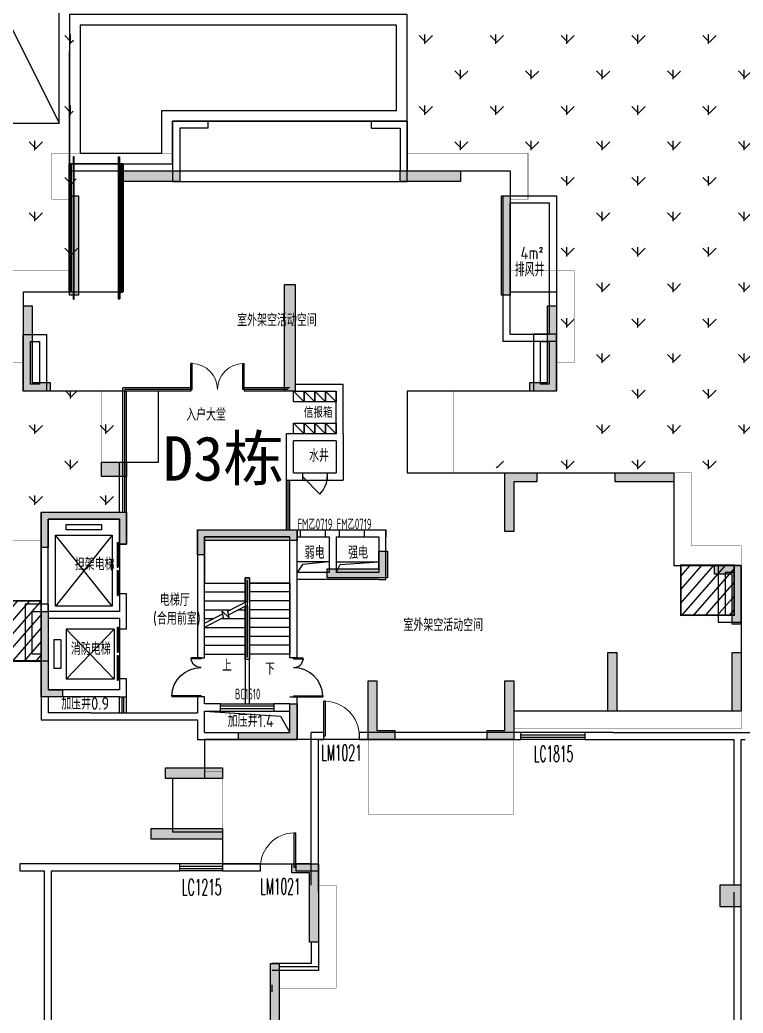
# Model space of a CAD drawing. Header units: millimetres. Extents: x 36720183 to 38160956, y 58934012 to 60388477.
# Drawn here: x 37613472 to 37633827, y 59287668 to 59315618 of the extents above; entities that cross this region are included whole.
import ezdxf

# ---------------------------------------------------------------- set-up
doc = ezdxf.new("R2010")
doc.units = ezdxf.units.MM
doc.header["$LTSCALE"] = 1000
doc.header["$MEASUREMENT"] = 0
doc.linetypes.add('DASH', pattern=[0.35, 0.25, -0.1])
doc.linetypes.add('X-A7-L1-PLAN$0$DOTE', pattern=[2.42, 2, -0.2, 0.02, -0.2])
for name, color, linetype in [('@ 绿化', 8, 'Continuous'), ('@YL', 2, 'Continuous'), ('C_Wall', 6, 'Continuous'), ('COLUMN', 9, 'Continuous'), ('DIM_SYMB', 3, 'Continuous'), ('EVTR', 2, 'Continuous'), ('j-建筑提资说明', 5, 'Continuous'), ('PUB_DIM', 3, 'Continuous'), ('PUB_HATCH', 8, 'Continuous'), ('PUB_TEXT', 7, 'Continuous'), ('RMJM - P1 - P - 120-1$0$文字说明', 7, 'Continuous'), ('STAIR', 2, 'Continuous'), ('TEXT', 1, 'Continuous'), ('WALL', 4, 'Continuous'), ('WINDOW', 2, 'Continuous'), ('WINDOW_TEXT', 3, 'Continuous'), ('X-A7-L1-PLAN$0$240_STAIR_R', 1, 'Continuous'), ('X-A7-L1-PLAN$0$dote', 1, 'X-A7-L1-PLAN$0$DOTE'), ('沉板', 2, 'Continuous'), ('裙楼挑廊', 7, 'Continuous'), ('车位', 40, 'Continuous'), ('首层轮廓', 6, 'Continuous')]:
    doc.layers.add(name, color=color, linetype=linetype)
doc.layers.add('X-A7-L1-PLAN$0$230_Floors', color=1, linetype='Continuous', lineweight=50)
doc.layers.add('水管井及降板', color=3, linetype='Continuous', plot=False)
doc.styles.add('_TCH_DIM', font='SIMPLEX', dxfattribs={"bigfont": 'GBCBIG'})
doc.styles.add('_TCH_WINDOW', font='SIMPLEX.shx', dxfattribs={"width": 0.7, "height": 3.5, "bigfont": 'GBCBIG.shx'})
doc.styles.add('RMJM - P1 - P - 120-1$0$RMJM_TEXT', font='ARIAL.TTF', dxfattribs={"height": 2.5})
doc.styles.get("Standard").update_dxf_attribs({"font": 'gbenor.shx', "bigfont": 'gbcbig.shx'})
pattern_1 = [(90, (0, 0), (-997.795475, 997.795475), [264.58066, -1731.01015]), (45, (0, 0), (-997.796155, 997.796155), [264.58066, -1146.51615]), (135, (0, 0), (-997.796155, -997.796155), [264.58066, -1146.51615])]

# ---------------------------------------------------------------- blocks, each defined once
blk = doc.blocks.new('车位')
at = {"layer": '车位'}
for p, q in [((2126015, 462726), (2126015, 465226)), ((2131015, 465226), (2126015, 465226)), ((2131015, 462726), (2131015, 465226)), ((2131015, 462726), (2126015, 462726))]:
    blk.add_line(p, q, dxfattribs=at)
blk.add_lwpolyline([(2126015, 462726), (2131015, 465226)], dxfattribs=at)
blk = doc.blocks.new('gj1-0107')
at = {"layer": 'WALL', "color": 2}
for points in [[(42989792, 57597999), (42991291, 57597999), (42991291, 57593899), (42989792, 57593899)], [(42989992, 57597799), (42991091, 57597799), (42991091, 57594099), (42989992, 57594099)]]:
    blk.add_lwpolyline(points, close=True, dxfattribs=at)
at = {"layer": 'j-建筑提资说明', "color": 2, "insert": (42990282, 57596563), "char_height": 350, "width": 661.79, "attachment_point": 1}
blk.add_mtext('4m²', dxfattribs=at)
at = {"layer": 'PUB_TEXT', "color": 2}
blk.add_text('排风井', height=385.8, dxfattribs=at).set_placement((42990119, 57595730))
blk = doc.blocks.new('_FZH')
blk.add_lwpolyline([(-0.5, -0.5), (0.5, -0.5), (0.5, 0.5), (-0.5, 0.5)], close=True)
at = {"layer": 'PUB_HATCH'}
blk.add_solid([(-0.5, -0.5), (0.5, -0.5), (-0.5, 0.5), (0.5, 0.5)], dxfattribs=at)
blk = doc.blocks.new('$DorLib2D$00000001')
for p, q in [((0.45, 0.975), (0.5, 0.975)), ((0.45, 0), (0.45, 0.975)), ((0.5, 0), (0.5, 0.975)), ((0.5, 0), (0.45, 0))]:
    blk.add_line(p, q)
at = {"lineweight": 13}
blk.add_arc((0.475, 0), 0.975, 91.4693, 180, dxfattribs=at)
blk = doc.blocks.new('$TCHSYS$WIN2D')
for p, q in [((-0.5, 0.5), (0.5, 0.5)), ((0.5, 0.167), (-0.5, 0.167)), ((0.5, -0.167), (-0.5, -0.167)), ((-0.5, -0.5), (0.5, -0.5))]:
    blk.add_line(p, q)
blk = doc.blocks.new('$DORLIB2D$00000127')
at = {"color": 0, "linetype": 'Continuous'}
for p, q in [((-0.033, 0.795), (-0.533, 0.795)), ((-0.533, 0.795), (-0.533, 0.69)), ((-0.033, 0.69), (-0.533, 0.69)), ((-0.033, 0.795), (-0.033, 0.69)), ((0.033, 0.795), (0.033, 0.69)), ((0.533, 0.795), (0.033, 0.795)), ((0.533, 0.69), (0.033, 0.69)), ((0.533, 0.795), (0.533, 0.69)), ((0.5, 0.5), (-0.5, 0.5))]:
    blk.add_line(p, q, dxfattribs=at)
blk = doc.blocks.new('$DorLib2D$00000002')
for p, q in [((-0.5, 0), (-0.5, 0.4875)), ((-0.475, 0.4875), (-0.5, 0.4875)), ((-0.475, 0), (-0.475, 0.4875)), ((0.475, 0), (0.475, 0.4875)), ((0.475, 0.4875), (0.5, 0.4875)), ((0.5, 0), (0.5, 0.4875)), ((-0.5, 0), (-0.475, 0)), ((0.5, 0), (0.475, 0))]:
    blk.add_line(p, q)
at = {"lineweight": 13}
for centre, start, end in [((-0.4875, 0), 0, 88.53072), ((0.4875, 0), 91.46928, 180)]:
    blk.add_arc(centre, 0.4875, start, end, dxfattribs=at)
blk = doc.blocks.new('$DorLib2D$00000114')
at = {"color": 0}
blk.add_line((0.5, 0), (-0.207, 0.707), dxfattribs=at)
blk.add_arc((0.5, 0), 1, 135, 180, dxfattribs=at)
blk = doc.blocks.new('$DorLib2D$00000225')
at = {"color": 0}
for p, q in [((0.475, -0.001), (0.475, 0.752)), ((0.475, 0.752), (0.5, 0.752)), ((0.5, -0.001), (0.5, 0.752)), ((-0.5, 0), (-0.5, 0.252)), ((-0.475, 0.252), (-0.5, 0.252)), ((-0.475, 0), (-0.475, 0.252)), ((-0.475, 0), (-0.5, 0)), ((0.475, -0.001), (0.5, -0.001))]:
    blk.add_line(p, q, dxfattribs=at)
for centre, radius, start, end in [((0.505, -0.002), 0.755, 92.2493, 179.7238), ((-0.501, 0.003), 0.251, 359.7899, 84.0974)]:
    blk.add_arc(centre, radius, start, end, dxfattribs=at)
blk = doc.blocks.new('553443')
at = {"layer": 'WALL'}
for p, q in [((705023, -901401), (705023, -900710)), ((705023, -900710), (705143, -900710)), ((705143, -900710), (705143, -904260)), ((705023, -904260), (705023, -901514)), ((703683, -902960), (703883, -902960)), ((706483, -902960), (706283, -902960)), ((703883, -904060), (703683, -904060)), ((706283, -904060), (706483, -904060))]:
    blk.add_line(p, q, dxfattribs=at)
at = {"layer": 'WINDOW', "yscale": -1100, "zscale": -1100}
for p, xscale, rotation in [((703783, -903510), 1100, 270), ((706383, -903510), -1100, 90)]:
    blk.add_blockref('$DorLib2D$00000225', p, dxfattribs=dict(at, xscale=xscale, rotation=rotation))
blk = doc.blocks.new('A$C4A8A4A5B')
at = {"layer": 'C_Wall'}
for points in [[(2000, 9800), (3700, 9800), (3700, 9500), (2000, 9500)], [(9900, 9800), (11600, 9800), (11600, 9500), (9900, 9500)], [(600, 6300), (600, 9100), (850, 9100), (850, 6300)], [(12750, 6300), (12750, 9100), (13000, 9100), (13000, 6300)], [(6650, 3600), (6650, 6600), (6950, 6600), (6950, 3600)], [(50, 3600), (-700, 3600), (-700, 6000), (-450, 6000), (-450, 3850), (50, 3850)], [(14300, 6000), (14300, 3600), (13550, 3600), (13550, 3850), (14050, 3850), (14050, 6000)], [(1500, 1600), (2200, 1600), (2200, 1200), (1500, 1200)], [(13750, 1050), (13100, 1050), (13100, -350), (12850, -350), (12850, 1300), (13750, 1300)], [(15950, 1300), (17600, 1300), (17600, 1050), (15950, 1050)], [(-5350, 50), (-5850, 50), (-5850, -1350), (-6100, -1350), (-6100, 300), (-5350, 300)], [(-2150, -1350), (-2150, 50), (-2650, 50), (-2650, 300), (-1900, 300), (-1900, -1350)], [(-200, 200), (2000, 200), (2200, 200), (2200, 0), (2200, -700), (2000, -700), (2000, 0), (0, 0), (0, -800), (-200, -800)], [(-9000, -2150), (-9000, -500), (-8750, -500), (-8750, -2150)], [(7000, -600), (4400, -600), (4400, -1000), (4200, -1000), (4200, -300), (7000, -300)], [(9550, -900), (9550, -1650), (7850, -1650), (7850, -1400), (9300, -1400), (9300, -900)], [(19250, -2950), (19250, -1550), (18750, -1550), (18750, -1300), (19500, -1300), (19500, -2950)], [(-12500, -3150), (-12500, -1500), (-12250, -1500), (-12250, -3150)], [(400, -5000), (-200, -5000), (-200, -2600), (0, -2600), (0, -4800), (400, -4800)], [(15750, -5400), (15750, -3750), (16000, -3750), (16000, -5400)], [(19250, -5400), (19250, -3750), (19500, -3750), (19500, -5400)], [(-10400, -4700), (-12500, -4700), (-12500, -3950), (-12250, -3950), (-12250, -4450), (-10400, -4450)], [(9750, -6200), (9000, -6200), (9000, -4550), (9250, -4550), (9250, -5950), (9750, -5950)], [(13100, -4550), (13100, -6200), (12350, -6200), (12350, -5950), (12850, -5950), (12850, -4550)], [(7000, -5200), (7000, -6200), (5350, -6200), (5350, -6000), (6800, -6000), (6800, -5200)], [(-10600, -7000), (-8950, -7000), (-8950, -7300), (-10600, -7300)], [(-6100, -7000), (-4300, -7000), (-4300, -7300), (-6100, -7300)], [(3300, -7000), (4900, -7000), (4900, -7300), (3300, -7300)], [(-5900, -8700), (-3900, -8700), (-3900, -9000), (-5900, -9000)], [(2900, -8700), (4900, -8700), (4900, -9000), (2900, -9000)], [(-7850, -9950), (-8350, -9950), (-8350, -11900), (-8600, -11900), (-8600, -9700), (-7850, -9700)], [(7350, -11900), (7350, -9950), (6850, -9950), (6850, -9700), (7600, -9700), (7600, -11900)], [(-7500, -15700), (-7500, -12500), (-7250, -12500), (-7250, -15700)], [(6250, -15700), (6250, -12500), (6500, -12500), (6500, -15700)], [(-3900, -15500), (-3900, -16400), (-5600, -16400), (-5600, -16100), (-4250, -16100), (-4250, -15500)], [(3200, -15500), (3200, -16100), (4600, -16100), (4600, -16400), (2900, -16400), (2900, -15500)]]:
    blk.add_hatch(color=256, dxfattribs=at).paths.add_polyline_path(points)
for points in [[(2000, 9800), (3700, 9800), (3700, 9500), (2000, 9500)], [(9900, 9800), (11600, 9800), (11600, 9500), (9900, 9500)], [(600, 6300), (600, 9100), (850, 9100), (850, 6300)], [(12750, 6300), (12750, 9100), (13000, 9100), (13000, 6300)], [(6650, 3600), (6650, 6600), (6950, 6600), (6950, 3600)], [(50, 3600), (-700, 3600), (-700, 6000), (-450, 6000), (-450, 3850), (50, 3850)], [(14300, 6000), (14300, 3600), (13550, 3600), (13550, 3850), (14050, 3850), (14050, 6000)], [(1500, 1600), (2200, 1600), (2200, 1200), (1500, 1200)], [(13750, 1050), (13100, 1050), (13100, -350), (12850, -350), (12850, 1300), (13750, 1300)], [(15950, 1300), (17600, 1300), (17600, 1050), (15950, 1050)], [(-5350, 50), (-5850, 50), (-5850, -1350), (-6100, -1350), (-6100, 300), (-5350, 300)], [(-2150, -1350), (-2150, 50), (-2650, 50), (-2650, 300), (-1900, 300), (-1900, -1350)], [(-200, 200), (2000, 200), (2000, 200), (2200, 200), (2200, 0), (2200, -700), (2000, -700), (2000, 0), (0, 0), (0, -800), (-200, -800)], [(-9000, -2150), (-9000, -500), (-8750, -500), (-8750, -2150)], [(7000, -600), (4400, -600), (4400, -1000), (4200, -1000), (4200, -300), (7000, -300)], [(9550, -900), (9550, -1650), (7850, -1650), (7850, -1400), (9300, -1400), (9300, -900)], [(19250, -2950), (19250, -1550), (18750, -1550), (18750, -1300), (19500, -1300), (19500, -2950)], [(-12500, -3150), (-12500, -1500), (-12250, -1500), (-12250, -3150)], [(400, -5000), (-200, -5000), (-200, -2600), (0, -2600), (0, -4800), (400, -4800)], [(15750, -5400), (15750, -3750), (16000, -3750), (16000, -5400)], [(19250, -5400), (19250, -3750), (19500, -3750), (19500, -5400)], [(-10400, -4700), (-12500, -4700), (-12500, -3950), (-12250, -3950), (-12250, -4450), (-10400, -4450)], [(9750, -6200), (9000, -6200), (9000, -4550), (9250, -4550), (9250, -5950), (9750, -5950)], [(13100, -4550), (13100, -6200), (12350, -6200), (12350, -5950), (12850, -5950), (12850, -4550)], [(7000, -5200), (7000, -6200), (5350, -6200), (5350, -6000), (6800, -6000), (6800, -5200)], [(-10600, -7000), (-8950, -7000), (-8950, -7300), (-10600, -7300)], [(-6100, -7000), (-4300, -7000), (-4300, -7300), (-6100, -7300)], [(3300, -7000), (4900, -7000), (4900, -7300), (3300, -7300)], [(-5900, -8700), (-3900, -8700), (-3900, -9000), (-5900, -9000)], [(2900, -8700), (4900, -8700), (4900, -9000), (2900, -9000)], [(-7850, -9950), (-8350, -9950), (-8350, -11900), (-8600, -11900), (-8600, -9700), (-7850, -9700)], [(7350, -11900), (7350, -9950), (6850, -9950), (6850, -9700), (7600, -9700), (7600, -11900)], [(-7500, -15700), (-7500, -12500), (-7250, -12500), (-7250, -15700)], [(6250, -15700), (6250, -12500), (6500, -12500), (6500, -15700)], [(-3900, -15500), (-3900, -16400), (-5600, -16400), (-5600, -16100), (-4250, -16100), (-4250, -15500)], [(3200, -15500), (3200, -16100), (4600, -16100), (4600, -16400), (2900, -16400), (2900, -15500)]]:
    blk.add_lwpolyline(points, close=True, dxfattribs=at)
blk = doc.blocks.new('56643chfgvhcsr')
blk.add_line((121896, -24509), (121596, -24209))
blk.add_lwpolyline([(121596, -24209), (121896, -24209), (121896, -24509), (121596, -24509)], close=True)
blk = doc.blocks.new('D3D4scpm')
at = {"layer": '沉板'}
h = blk.add_hatch(dxfattribs=at)
h.set_pattern_fill('ANSI31', color=6, scale=2000, angle=3.89154, style=0)
h.set_pattern_definition([(48.8915422, (-33178374.37, -62091941.74), (-188.3665862, 164.3716192), [])])
h.paths.add_polyline_path([(193529.3, -167537.3), (193529.3, -168937.3), (195029.3, -168937.3), (195029.3, -167537.3)])
h = blk.add_hatch(dxfattribs=at)
h.set_pattern_fill('ANSI31', color=6, scale=2000, angle=3.89154, style=0)
h.set_pattern_definition([(48.8915422, (-33197875.07, -62093232.64), (-188.3665862, 164.3716192), [])])
h.paths.add_polyline_path([(174028.6, -168514.4), (174028.6, -170228.2), (175528.6, -170228.2), (175528.6, -168514.4)])
at = {"layer": 'DIM_SYMB', "color": 6}
for points in [[(181919.2, -170139.4, 0, 0, 0), (181919.2, -167414.4, 0, 0, 0), (180719.2, -167414.4, 0, 0, 0), (180719.2, -168464.4, 80, 0, 0), (180719.2, -168764.4, 0, 0, 0)], [(180719.2, -170139.4, 0, 0, 0), (180719.2, -169314.4, 80, 0, 0), (180719.2, -169014.4, 0, 0, 0)]]:
    blk.add_lwpolyline(points, format="xyseb", dxfattribs=at)
at = {"layer": 'EVTR', "color": 6}
for p, q in [((176219.2, -166514.4), (176219.2, -166364.4)), ((176219.2, -166364.4), (177219.2, -166364.4)), ((177219.2, -166514.4), (176219.2, -166514.4)), ((177219.2, -166364.4), (177219.2, -166514.4)), ((175919.2, -168664.4), (175919.2, -166664.4)), ((175919.2, -166664.4), (177519.2, -166664.4)), ((177519.2, -166664.4), (175919.2, -168664.4)), ((177519.2, -168664.4), (175919.2, -166664.4)), ((177519.2, -166664.4), (177519.2, -168664.4)), ((177519.2, -168664.4), (175919.2, -168664.4)), ((176219.2, -169314.4, 9375), (177569.2, -170714.4, 9375)), ((177569.2, -169314.4, 9375), (176219.2, -170714.4, 9375)), ((177569.2, -169314.4, 9375), (176219.2, -169314.4, 9375)), ((176219.2, -169314.4, 9375), (176219.2, -170714.4, 9375)), ((177569.2, -169314.4, 9375), (177569.2, -170714.4, 9375)), ((175874.5, -169614.4, 9375), (175874.5, -170414.4, 9375)), ((176074.5, -169614.4, 9375), (175874.5, -169614.4, 9375)), ((176074.5, -169614.4, 9375), (176074.5, -170414.4, 9375)), ((176074.5, -170414.4, 9375), (175874.5, -170414.4, 9375)), ((177569.2, -170714.4, 9375), (176219.2, -170714.4, 9375))]:
    blk.add_line(p, q, dxfattribs=at)
at = {"layer": 'PUB_DIM', "color": 6}
blk.add_lwpolyline([(180119.2, -171614.4), (182252.4, -171761.5), (182519.2, -172214.4)], dxfattribs=at)
at = {"layer": 'STAIR', "color": 6}
for p, q in [((180219.2, -155014.4), (184819.2, -155014.4)), ((182519.2, -166714.4), (180119.2, -166714.4)), ((180119.2, -166714.4), (180119.2, -168014.4)), ((182519.2, -168014.4), (182519.2, -166714.4)), ((182519.2, -168014.4), (182519.2, -166714.4)), ((183619.2, -167414.4), (182719.2, -167414.4)), ((183819.2, -167414.4), (185019.2, -167414.4)), ((181259.2, -168556.1), (181259.2, -167864.4)), ((181259.2, -167864.4), (181379.2, -167864.4)), ((181319.2, -168525.3), (181319.2, -167924.4)), ((181319.2, -167924.4), (181319.2, -167924.4)), ((181319.2, -167924.4), (181319.2, -168525.3)), ((181379.2, -167864.4), (181379.2, -170164.4)), ((180119.2, -169141.2), (180119.2, -168014.4)), ((180119.2, -168014.4), (181259.2, -168014.4)), ((180119.2, -168014.4), (181259.2, -168014.4)), ((181319.2, -168525.3), (181319.2, -168014.4)), ((181319.2, -168014.4), (181319.2, -170014.4)), ((182519.2, -168014.4), (181379.2, -168014.4)), ((181379.2, -168014.4), (182519.2, -168014.4)), ((182519.2, -168014.4), (182519.2, -170014.4)), ((182519.2, -168014.4), (182519.2, -170014.4)), ((180119.2, -168264.4), (181259.2, -168264.4)), ((180119.2, -168514.4), (181259.2, -168514.4)), ((180770.5, -168806.9), (181319.2, -168525.3)), ((182519.2, -168264.4), (181379.2, -168264.4)), ((182519.2, -168514.4), (181379.2, -168514.4)), ((180119.2, -168764.4), (180853.3, -168764.4)), ((180650.2, -168981.1), (180612.6, -168806.6)), ((180612.6, -168806.6), (180809.8, -168989.5)), ((180809.8, -168989.5), (180770.5, -168806.9)), ((180792.3, -168908.1), (181319.2, -168637.7)), ((181072.3, -168764.4), (181259.2, -168764.4)), ((181259.2, -170164.4), (181259.2, -168668.5)), ((181319.2, -170014.4), (181319.2, -168637.7)), ((181319.2, -170104.4), (181319.2, -168637.7)), ((181319.2, -168637.7), (181319.2, -170104.4)), ((182519.2, -168764.4), (181379.2, -168764.4)), ((180119.2, -169141.2), (180628.4, -168879.9)), ((180119.2, -169253.6), (180650.2, -168981.1)), ((180119.2, -169014.4), (180366.1, -169014.4)), ((180585.1, -169014.4), (181259.2, -169014.4)), ((182519.2, -169014.4), (181379.2, -169014.4)), ((180119.2, -170014.4), (180119.2, -169253.6)), ((180119.2, -169264.4), (181259.2, -169264.4)), ((182519.2, -169264.4), (181379.2, -169264.4)), ((180119.2, -169514.4), (181259.2, -169514.4)), ((182519.2, -169514.4), (181379.2, -169514.4)), ((180119.2, -169764.4), (181259.2, -169764.4)), ((182519.2, -169764.4), (181379.2, -169764.4)), ((180119.2, -170014.4), (181259.2, -170014.4)), ((181379.2, -170164.4), (181259.2, -170164.4)), ((181319.2, -170014.4), (181319.2, -170014.4)), ((181319.2, -170104.4), (181319.2, -170104.4)), ((182519.2, -170014.4), (181379.2, -170014.4))]:
    blk.add_line(p, q, dxfattribs=at)
blk.add_lwpolyline([(179219.2, -156715.6), (185819.2, -156715.6), (185819.2, -155014.4), (179219.2, -155014.4)], close=True, dxfattribs=at)
for points in [[(183619.2, -167414.4), (182872.1, -167493.2), (182719.2, -167714.4)], [(183819.2, -167714.4), (183937.8, -167488.3), (185019.2, -167414.4)]]:
    blk.add_lwpolyline(points, dxfattribs=at)
at = {"layer": 'WALL', "color": 6}
for p, q in [((180219.2, -155214.4), (180219.2, -155014.4)), ((184819.2, -155214.4), (184819.2, -155014.4)), ((182669.2, -162414.4), (184019.2, -162414.4)), ((182669.2, -162614.4), (183819.2, -162614.4)), ((183819.2, -163814.4), (183819.2, -162614.4)), ((184019.2, -163814.4), (184019.2, -162414.4)), ((182419.2, -165114.4), (182419.2, -163814.4)), ((183819.2, -163814.4), (182419.2, -163814.4)), ((182619.2, -164914.4), (182619.2, -164014.4)), ((183819.2, -164014.4), (182619.2, -164014.4)), ((183819.2, -164014.4), (183819.2, -164914.4)), ((184019.2, -163814.4), (184019.2, -165114.4)), ((182419.2, -165114.4), (182869.2, -165114.4)), ((182619.2, -164914.4), (182869.2, -164914.4)), ((182869.2, -164914.4), (182869.2, -165114.4)), ((183569.2, -164914.4), (183819.2, -164914.4)), ((183569.2, -164914.4), (183569.2, -165114.4)), ((183569.2, -165114.4), (184019.2, -165114.4)), ((175519.2, -166014.4), (177919.2, -166014.4)), ((175519.2, -166014.4), (175519.2, -171864.4)), ((177919.2, -166914.4), (177919.2, -166014.4)), ((175719.2, -166214.4), (177719.2, -166214.4)), ((175719.2, -168814.4), (175719.2, -166214.4)), ((175719.2, -168814.4), (175719.2, -166214.4)), ((177719.2, -166214.4), (177719.2, -166914.4)), ((179919.2, -166514.4), (182719.2, -166514.4)), ((179919.2, -166514.4), (179919.2, -170114.4)), ((182719.2, -170114.4), (182719.2, -166514.4)), ((182719.2, -166514.4), (182819.2, -166514.4)), ((182819.2, -166714.4), (182819.2, -166514.4)), ((183512, -166514.4), (183919.2, -166514.4)), ((183519.2, -166714.4), (183519.2, -166514.4)), ((183919.2, -166714.4), (183919.2, -166514.4)), ((184619.2, -166514.4), (185219.2, -166514.4)), ((184619.2, -166714.4), (184619.2, -166514.4)), ((185219.2, -167814.4), (185219.2, -166514.4)), ((185219.2, -166514.4), (185219.2, -166714.4)), ((180119.2, -166714.4), (182519.2, -166714.4)), ((180119.2, -170114.4), (180119.2, -166714.4)), ((182519.2, -169914.4), (182519.2, -166714.4)), ((182519.2, -170014.4), (182519.2, -166714.4)), ((182719.2, -166714.4), (182819.2, -166714.4)), ((183519.2, -166714.4), (183619.2, -166714.4)), ((183619.2, -166714.4), (183619.2, -167714.4)), ((183819.2, -166714.4), (183919.2, -166714.4)), ((183819.2, -166714.4), (183819.2, -167714.4)), ((184619.2, -166714.4), (185019.2, -166714.4)), ((185019.2, -166714.4), (185019.2, -167714.4)), ((185219.2, -166714.4), (185219.2, -166714.4)), ((177719.2, -166914.4), (177919.2, -166914.4)), ((183619.2, -167714.4), (182719.2, -167714.4)), ((185019.2, -167914.4), (182719.2, -167914.4)), ((185019.2, -167714.4), (183819.2, -167714.4)), ((185019.2, -167914.4), (185019.2, -167914.4)), ((185019.2, -167914.4), (185219.2, -167914.4)), ((185219.2, -167914.4), (185219.2, -167814.4)), ((177919.2, -168314.4), (177719.2, -168314.4)), ((177719.2, -168314.4), (177719.2, -168814.4)), ((177919.2, -168914.4), (177919.2, -168314.4)), ((177719.2, -168814.4), (175719.2, -168814.4)), ((177719.2, -169014.4), (175719.2, -169014.4)), ((175719.2, -169014.4), (175719.2, -171014.4)), ((177719.2, -169014.4), (177719.2, -169303.7)), ((177919.2, -169303.7), (177919.2, -168914.4)), ((177719.2, -169303.7), (177919.2, -169303.7)), ((182519.2, -170114.4), (182519.2, -169914.4)), ((182519.2, -170114.4), (182519.2, -170014.4)), ((177919.2, -170703.7), (177719.2, -170703.7)), ((177719.2, -170703.7), (177719.2, -171014.4)), ((177919.2, -171123.6), (177919.2, -170703.7)), ((177319.2, -171014.4), (175719.2, -171014.4)), ((177719.2, -171014.4), (177319.2, -171014.4)), ((176919.2, -171214.4), (175719.2, -171214.4)), ((175719.2, -171214.4), (175719.2, -171664.4)), ((177719.2, -171214.4), (176919.2, -171214.4)), ((177719.2, -171214.4), (177919.2, -171214.4)), ((177919.2, -171214.4), (177919.2, -171114.4)), ((179919.2, -171214.4), (179919.2, -171664.4)), ((180119.2, -171414.4), (180119.2, -171214.4)), ((182719.2, -172414.4), (182719.2, -171214.4)), ((180569.2, -171414.4), (180119.2, -171414.4)), ((180569.2, -171614.4), (180569.2, -171414.4)), ((182519.2, -171414.4), (182069.2, -171414.4)), ((182069.2, -171414.4), (182069.2, -171614.4)), ((175519.2, -171864.4), (179919.2, -171864.4)), ((176919.2, -171664.4), (175719.2, -171664.4)), ((176919.2, -171664.4), (179919.2, -171664.4)), ((177719.2, -171664.4), (177919.2, -171664.4)), ((179919.2, -171864.4), (179919.2, -172414.4)), ((180119.2, -171614.4), (180569.2, -171614.4)), ((180119.2, -172214.4), (180119.2, -171614.4)), ((182069.2, -171614.4), (182519.2, -171614.4)), ((182519.2, -172214.4), (182519.2, -171614.4)), ((179919.2, -172414.4), (182719.2, -172414.4)), ((180119.2, -172214.4), (182519.2, -172214.4)), ((183119.1, -176514.5), (183119.1, -172214.4)), ((183469.1, -172214.4), (183119.1, -172214.4)), ((183319.1, -176714.5), (183319.1, -172414.4)), ((183319.1, -172414.4), (183469.1, -172414.4)), ((183469.1, -172414.4), (183469.1, -172214.4)), ((189019.3, -172214.4), (184469.1, -172214.4)), ((184469.1, -172214.4), (184469.1, -172414.4)), ((184469.1, -172414.4), (189019.3, -172414.4)), ((189019.3, -172414.4), (189019.3, -172214.4)), ((191619.3, -172214.4), (190819.3, -172214.4)), ((190819.3, -172214.4), (190819.3, -172414.4)), ((190819.3, -172414.4), (191619.3, -172414.4)), ((191619.3, -172214.4), (196141.9, -172214.4)), ((191619.3, -172414.4), (195020.4, -172414.4)), ((195019.1, -176514.4), (195020.4, -172414.4)), ((195219.1, -176614.5), (195220.4, -172414.4)), ((195220.2, -172414.4), (195330.7, -172414.4)), ((175319.2, -175914.4), (174919.2, -175914.4)), ((174919.2, -175914.4), (174919.2, -176114.4)), ((179419.1, -175914.4), (175319.1, -175914.4)), ((179419.1, -176114.4), (179419.1, -175914.4)), ((181687.6, -175914.4), (180619.1, -175914.4)), ((180619.1, -175914.4), (180619.1, -176114.4)), ((181687.6, -176114.4), (181687.6, -175914.4)), ((183119.1, -175914.4), (182687.6, -175914.4)), ((182687.6, -175914.4), (182687.6, -176114.4)), ((174919.2, -176114.4), (175612.5, -176114.4)), ((175612.5, -191835.7), (175612.5, -176114.4)), ((175812.5, -191835.7), (175812.5, -176114.4)), ((175812.5, -176114.4), (179419.1, -176114.4)), ((180619.1, -176114.4), (181687.6, -176114.4)), ((182687.6, -176114.4), (183319.1, -176114.4)), ((195214.2, -191835.7), (195219.1, -176614.5)), ((195014.1, -192035.7), (195019, -176714.4)), ((183119.1, -178114.1), (183119.1, -178714.4)), ((183319.1, -178114.1), (183119.1, -178114.1)), ((183319.1, -178114.1), (183319.1, -178914.4)), ((183119.1, -178714.4), (182019.2, -178714.4)), ((183319.1, -178914.4), (182019.2, -178914.4)), ((182019.2, -179514.5), (182019.2, -179314.5))]:
    blk.add_line(p, q, dxfattribs=at)
for points in [[(180219.2, -155014.4), (179219.2, -155014.4), (179219.2, -156415.6)], [(184819.2, -155014.4), (185819.2, -155014.4), (185819.2, -156415.6)], [(180219.2, -155214.4), (179419.2, -155214.4), (179419.2, -156415.6)], [(184819.2, -155214.4), (185619.2, -155214.4), (185619.2, -156415.6)]]:
    blk.add_lwpolyline(points, dxfattribs=at)
for points in [[(188519.3, -157115.6), (190019.2, -157115.6), (190019.2, -161215.6), (188519.3, -161215.6)], [(188719.3, -157315.6), (189819.2, -157315.6), (189819.2, -161015.6), (188719.3, -161015.6)]]:
    blk.add_lwpolyline(points, close=True, dxfattribs=at)
at = {"layer": 'WINDOW', "color": 6}
for p, q in [((177819.2, -166014.4), (177819.2, -162515.6)), ((179731.6, -162515.6), (177819.2, -162515.6)), ((177869.2, -166014.4), (177869.2, -162565.6)), ((179731.6, -162565.6), (177869.2, -162565.6)), ((177919.2, -166014.4), (177919.2, -162615.6)), ((179731.6, -162615.6), (177919.2, -162615.6)), ((179731.6, -162515.6), (179731.6, -162615.6)), ((182519.2, -162515.6), (181231.6, -162515.6)), ((181231.6, -162515.6), (181231.6, -162615.6)), ((182469.2, -162565.6), (181231.6, -162565.6)), ((182419.2, -162615.6), (181231.6, -162615.6)), ((182419.2, -166514.4), (182419.2, -165114.4)), ((182469.2, -166514.4), (182469.2, -165114.4)), ((182519.2, -166514.4), (182519.2, -165114.4)), ((182869.2, -164914.4), (183569.2, -164914.4)), ((182869.2, -165114.4), (183569.2, -165114.4)), ((182819.2, -166514.4), (183519.2, -166514.4)), ((183512, -166514.4), (183519.2, -166514.4)), ((183919.2, -166514.4), (184619.2, -166514.4)), ((182819.2, -166714.4), (183519.2, -166714.4)), ((183919.2, -166714.4), (184619.2, -166714.4)), ((177719.2, -171664.4), (177719.2, -171214.4)), ((177794.2, -171664.4), (177794.2, -171214.4)), ((177844.2, -171664.4), (177844.2, -171214.4)), ((177919.2, -171664.4), (177919.2, -171214.4))]:
    blk.add_line(p, q, dxfattribs=at)
at = {"layer": 'X-A7-L1-PLAN$0$230_Floors', "color": 6}
for p, q in [((176319.3, -156213.9), (176319.2, -159814.4)), ((176349.3, -156213.9), (176349.2, -159814.4)), ((177719.3, -156213.9), (177719.4, -160014.4)), ((177789.7, -156213.8), (177789.6, -159814.4)), ((177819.3, -156213.9), (177819.4, -159814.4)), ((177719.5, -159814.4), (177819.5, -159814.4)), ((176419.1, -160014.4), (176444.1, -160014.4)), ((177694.5, -160014.4), (177719.5, -160014.4))]:
    blk.add_line(p, q, dxfattribs=at)
at = {"layer": 'X-A7-L1-PLAN$0$240_STAIR_R', "color": 6}
for points in [[(176419.1, -156213.9), (176319.3, -156213.9)], [(177694.5, -156213.9), (176444.1, -156213.9)], [(177819.3, -156213.9), (177719.3, -156213.9)]]:
    blk.add_lwpolyline(points, dxfattribs=at)
at = {"layer": 'X-A7-L1-PLAN$0$dote', "color": 6, "linetype": 'ByBlock'}
blk.add_line((176444.1, -159814.4), (177694.5, -159814.4), dxfattribs=at)
for points in [[(176444.1, -160014.4), (176444.1, -156014.6), (176419.1, -156014.6), (176419.1, -160014.4)], [(177694.5, -160014.4), (177694.5, -156014.6), (177719.5, -156014.6), (177719.5, -160014.4)], [(176319.1, -159814.4), (176419.1, -159814.4)]]:
    blk.add_lwpolyline(points, dxfattribs=at)
at = {"layer": '水管井及降板', "color": 6, "ltscale": 0.5}
for points in [[(175666.8, -162614.4), (175016.8, -162614.4), (175016.8, -161014.4), (175666.8, -161014.4)], [(175469.2, -162414.4), (175219.2, -162414.4), (175219.2, -161214.4), (175469.2, -161214.4)], [(189371.6, -162605.2), (190021.6, -162605.2), (190021.6, -161005.2), (189371.6, -161005.2)], [(189819.2, -162414.4), (189569.2, -162414.4), (189569.2, -161214.4), (189819.2, -161214.4)], [(194572.2, -169114.4), (195222.2, -169114.4), (195222.2, -167514.4), (194572.2, -167514.4)], [(194769.8, -168914.4), (195019.8, -168914.4), (195019.8, -167714.4), (194769.8, -167714.4)], [(175071.6, -170205.2), (175721.6, -170205.2), (175721.6, -168605.2), (175071.6, -168605.2)], [(175519.2, -170014.4), (175269.2, -170014.4), (175269.2, -168814.4), (175519.2, -168814.4)]]:
    blk.add_lwpolyline(points, close=True, dxfattribs=at)
at = {"layer": '水管井及降板', "color": 6, "ltscale": 0.5, "const_width": 50}
for points in [[(193519.8, -168914.4), (195019.8, -168914.4), (195019.8, -167514.4), (193519.8, -167514.4)], [(174019.1, -170205.2), (175519.1, -170205.2), (175519.1, -168514.4), (174019.1, -168514.4)]]:
    blk.add_lwpolyline(points, close=True, dxfattribs=at)
at = {"layer": '首层轮廓', "color": 6, "linetype": 'DASH', "const_width": 10}
for points in [[(182219.2, -181814.4), (182219.2, -179414.4), (183819.2, -179414.4), (183819.2, -176514.4), (183319.2, -176514.4), (183319.2, -175914.4), (180619.2, -175914.4), (180619.2, -173314.4), (180119.2, -173314.4), (180119.2, -172414.4), (184719.2, -172414.4), (184719.2, -174514.4), (188819.2, -174514.4), (188819.1, -172114.4), (191519.2, -172114.4), (191719.2, -172114.4), (195219.2, -172114.4), (195219.2, -166964.4), (193819.2, -166964.4), (193819.2, -164914.4), (187119.2, -164914.4), (187119.2, -162614.4), (190019.2, -162614.4), (190019.2, -161814.4), (190519.2, -161814.4), (190519.2, -159214.4), (188719.2, -159214.4), (188719.2, -157214.4), (189219.2, -157214.4), (189219.2, -155914.4), (185819.2, -155914.4), (185819.2, -155014.4), (179219.2, -155014.4), (179219.2, -155914.4), (175819.2, -155914.4), (175819.2, -157214.4), (176319.2, -157214.4), (176319.2, -159214.4), (174519.2, -159214.4)], [(174519.2, -161814.4), (175019.2, -161814.4), (175019.2, -162614.4), (177219.2, -162614.4), (177219.2, -165014.4), (177719.2, -165014.4), (177719.2, -166014.4), (175519.2, -166014.4), (175519.2, -166814.4), (173819.1, -166814.4)]]:
    blk.add_lwpolyline(points, dxfattribs=at)
at = {"layer": '首层轮廓', "color": 6}
blk.add_lwpolyline([(173819.1, -168514.4), (175519.2, -168514.4), (175519.2, -166014.4), (177719.2, -166014.4), (177719.2, -164614.4), (178819.2, -164614.4), (178819.2, -162614.4), (175019.2, -162614.4), (175019.2, -159814.4), (176319.2, -159814.4), (176319.2, -157214.4), (176319.2, -156414.4), (188719.2, -156414.4), (188719.2, -159814.4), (190019.2, -159814.4), (190019.2, -162614.4), (185819.2, -162614.4), (185819.2, -164914.4), (193319.2, -164914.4), (193319.2, -167514.4), (195219.1, -167514.4), (195219.1, -171414.4), (195219.1, -171614.4), (191719.2, -171614.4), (190219.2, -171614.4), (188819.6, -171614.4), (188819.1, -172414.4), (184719.2, -172414.4), (184719.2, -172414.4), (182719.2, -172414.4), (182719.2, -172414.4), (180119.2, -172414.4), (180119.2, -173514.4), (179219.2, -173514.4), (179219.2, -175014.4), (180619.2, -175014.4), (180619.2, -175914.4), (183319.2, -175914.4), (183319.2, -178814.4), (182219.2, -178814.4), (182219.2, -182614.4)], dxfattribs=at)
at = {"color": 6}
for p in [(61023.1, -138405.6), (61323.1, -138405.6), (61623.1, -138405.6), (61923.1, -138405.6), (61023.1, -139305.6), (61323.1, -139305.6), (61623.1, -139305.6), (61923.1, -139305.6)]:
    blk.add_blockref('56643chfgvhcsr', p, dxfattribs=at)
at = {"layer": 'C_Wall', "color": 6}
blk.add_blockref('A$C4A8A4A5B', (175719.2, -166215.6), dxfattribs=at)
at = {"layer": 'COLUMN', "color": 6, "xscale": 599.9999999767169, "yscale": 599.9999999767169, "zscale": 599.9999999767169}
blk.add_blockref('_FZH', (194919.1, -176814.6), dxfattribs=at)
at = {"layer": 'WALL', "color": 6, "xscale": -1}
blk.add_blockref('553443', (886402.2, 732845.2), dxfattribs=at)
at = {"layer": 'WINDOW', "color": 6}
for name, p, xscale, yscale, zscale in [('$DorLib2D$00000002', (180481.6, -162565.6), 1500, 1500, -1500), ('$TCHSYS$WIN2D', (181319.2, -171514.4), 1500, 200, 1500), ('$DorLib2D$00000001', (183969.1, -172314.4), -1000, 1000, -1000), ('$DorLib2D$00000001', (182187.6, -176014.4), 1000, 1000, 1000)]:
    blk.add_blockref(name, p, dxfattribs=dict(at, xscale=xscale, yscale=yscale, zscale=zscale))
for name, p, xscale, yscale, zscale, rotation in [('$DorLib2D$00000114', (183219.2, -165014.4), 700.0000000000001, 700.0000000000001, -700.0000000000001, 180), ('$DORLIB2D$00000127', (177819.2, -167614.4), 1400, 200, 1400, 90), ('$DORLIB2D$00000127', (177819.2, -170003.7), 1400, 200, 1400, 90), ('$TCHSYS$WIN2D', (189919.3, -172314.4), 1800, 200, -1800, 180), ('$TCHSYS$WIN2D', (180019.1, -176014.4), 1200, 200, -1200, 180)]:
    blk.add_blockref(name, p, dxfattribs=dict(at, xscale=xscale, yscale=yscale, zscale=zscale, rotation=rotation))
at = {"layer": 'j-建筑提资说明', "color": 6, "insert": (189010.2, -158551.5), "char_height": 350, "width": 661.792, "attachment_point": 1}
blk.add_mtext('4m²', dxfattribs=at)
at = {"layer": 'PUB_TEXT', "color": 6}
blk.add_text('排风井', height=385.82, dxfattribs=at).set_placement((188846.7, -159384.4))
at = {"layer": 'PUB_TEXT', "color": 6, "style": '_TCH_DIM'}
for s, p in [('上', (180614.9, -170494.4)), ('下', (181824.3, -170594.4))]:
    blk.add_text(s, height=337.6, dxfattribs=at).set_placement(p)
at = {"layer": 'RMJM - P1 - P - 120-1$0$文字说明', "color": 6, "insert": (182352, -163880.9), "char_height": 1250, "width": 25500, "attachment_point": 3, "style": 'RMJM - P1 - P - 120-1$0$RMJM_TEXT'}
blk.add_mtext('{\\fSimSun|b0|i0|c134|p2;D3栋}', dxfattribs=at)
at = {"layer": 'TEXT', "color": 6}
for s, height, p in [('室外架空活动空间', 350, (181034, -160786.7)), ('入户大堂', 350, (179600.6, -163447.9)), ('信报箱', 300, (182910.4, -163361.2)), ('水井', 350, (183056.9, -164601.1)), ('弱电', 350, (182934, -167329.9)), ('强电', 350, (184157.6, -167328.5)), ('担架电梯', 350, (176464.5, -167654.3, -9375)), ('电梯厅', 350, (178859.6, -168659.9)), ('(合用前室)', 350, (178666.3, -169183.4)), ('室外架空活动空间', 350, (185714.1, -169366.2)), ('消防电梯', 350, (176355.6, -170036.6, -9375)), ('加压井0.9', 350, (176083.2, -171576.7)), ('加压井1.4', 350, (180768, -172064.5))]:
    blk.add_text(s, height=height, dxfattribs=at).set_placement(p)
at = {"layer": 'WINDOW_TEXT', "color": 6, "width": 0.7}
for s, p in [('FM乙0719', (182734.7, -166500.7)), ('FM乙0719', (183834.7, -166500.7)), ('BC1510', (180973.9, -171285.8, -131249.9))]:
    blk.add_text(s, height=300, dxfattribs=at).set_placement(p)
at = {"layer": 'WINDOW_TEXT', "color": 6, "style": '_TCH_WINDOW', "width": 0.494118}
for s, p in [('LM1021', (183397.1, -173010.2)), ('LC1815', (189380, -173040.6)), ('LC1215', (179480.3, -176793.3)), ('LM1021', (181677.6, -176772.3))]:
    blk.add_text(s, height=446.25, dxfattribs=at).set_placement(p)

msp = doc.modelspace()

# ---------------------------------------------------------------- hatches: boundary and pattern name
at = {"layer": '@ 绿化', "linetype": 'Continuous'}
h = msp.add_hatch(dxfattribs=at)
h.set_pattern_fill('GRASS', color=256, scale=500, style=0)
h.set_pattern_definition(pattern_1)
edge = h.paths.add_edge_path()
edge.add_line((37624372, 59312467), (37624372, 59317716))
edge.add_line((37624372, 59317716), (37640266, 59317716))
edge.add_arc((37641211, 59325798), 8137, 263.3308, 291.9313)
edge.add_line((37644251, 59318250), (37644281, 59311367))
edge.add_line((37644281, 59311367), (37642782, 59311367))
edge.add_line((37642782, 59311367), (37642782, 59309767))
edge.add_line((37642782, 59309767), (37639881, 59309967))
edge.add_line((37639881, 59309967), (37639882, 59306483))
edge.add_line((37639882, 59306483), (37638345, 59306483))
edge.add_line((37638345, 59306483), (37638582, 59303767))
edge.add_line((37638582, 59303767), (37640782, 59303767))
edge.add_line((37640782, 59303767), (37640782, 59302267))
edge.add_line((37640782, 59302267), (37626872, 59302267))
edge.add_line((37626872, 59302267), (37626872, 59303767))
edge.add_line((37626872, 59303767), (37629072, 59303768))
edge.add_line((37629072, 59303768), (37629072, 59306667))
edge.add_line((37629072, 59306667), (37628565, 59306667))
edge.add_line((37628565, 59306667), (37628579, 59311868))
edge.add_line((37628579, 59311868), (37624872, 59311868))
edge.add_line((37624872, 59311868), (37624372, 59311868))
edge.add_line((37624372, 59311868), (37624372, 59312467))
h = msp.add_hatch(dxfattribs=at)
h.set_pattern_fill('GRASS', color=256, scale=500, style=0)
h.set_pattern_definition(pattern_1)
h.paths.add_polyline_path([(37575572, 59312467), (37575572, 59312716), (37577366, 59312716), (37577366, 59312716), (37614575, 59312716), (37614575, 59317716), (37614990, 59317716), (37614972, 59313167), (37614972, 59312310), (37614872, 59311367), (37615122, 59311067), (37615122, 59308568), (37613022, 59308568), (37613122, 59305168), (37616272, 59305168), (37616272, 59301667), (37614272, 59301667), (37614072, 59300968), (37612372, 59300968), (37612372, 59301867), (37608172, 59301867), (37608172, 59301067), (37601772, 59301067), (37601772, 59296867), (37603673, 59296867), (37603672, 59293667), (37608372, 59293667), (37608372, 59291167), (37582171, 59291267), (37582171, 59293767), (37586871, 59293667), (37586947, 59296267), (37588771, 59296717), (37588771, 59300367), (37585171, 59300867), (37582371, 59300867), (37582372, 59303267), (37578172, 59303267), (37578171, 59300267), (37576471, 59300317), (37576472, 59301767), (37574272, 59301767), (37574272, 59304867), (37576371, 59304867), (37576972, 59307967), (37575672, 59307967), (37575672, 59310238), (37575672, 59310967), (37575572, 59311236), (37575572, 59312636)])

# ---------------------------------------------------------------- linework, layer by layer
at = {"layer": '@YL'}
for points in [[(37614873, 59311569), (37617772, 59311569), (37617772, 59312768), (37624372, 59312768), (37624372, 59315768), (37614873, 59315768), (37614873, 59311569)], [(37614873, 59311569), (37614873, 59314731)]]:
    msp.add_lwpolyline(points, dxfattribs=at)
at = {"layer": '@YL', "color": 8}
msp.add_lwpolyline([(37615173, 59311869), (37617472, 59311869), (37617472, 59313068), (37624072, 59313068), (37624072, 59315468), (37615173, 59315468)], close=True, dxfattribs=at)

# ---------------------------------------------------------------- block references
msp.add_blockref('D3D4scpm', (37438553, 59467783))
at = {"layer": '裙楼挑廊', "color": 0}
msp.add_blockref('gj1-0107', (-5362719, 1712668), dxfattribs=at)
at = {"layer": '车位', "rotation": 269.9998554775494}
msp.add_blockref('车位', (37149354, 61443732), dxfattribs=at)

doc.saveas('drawing.dxf')
